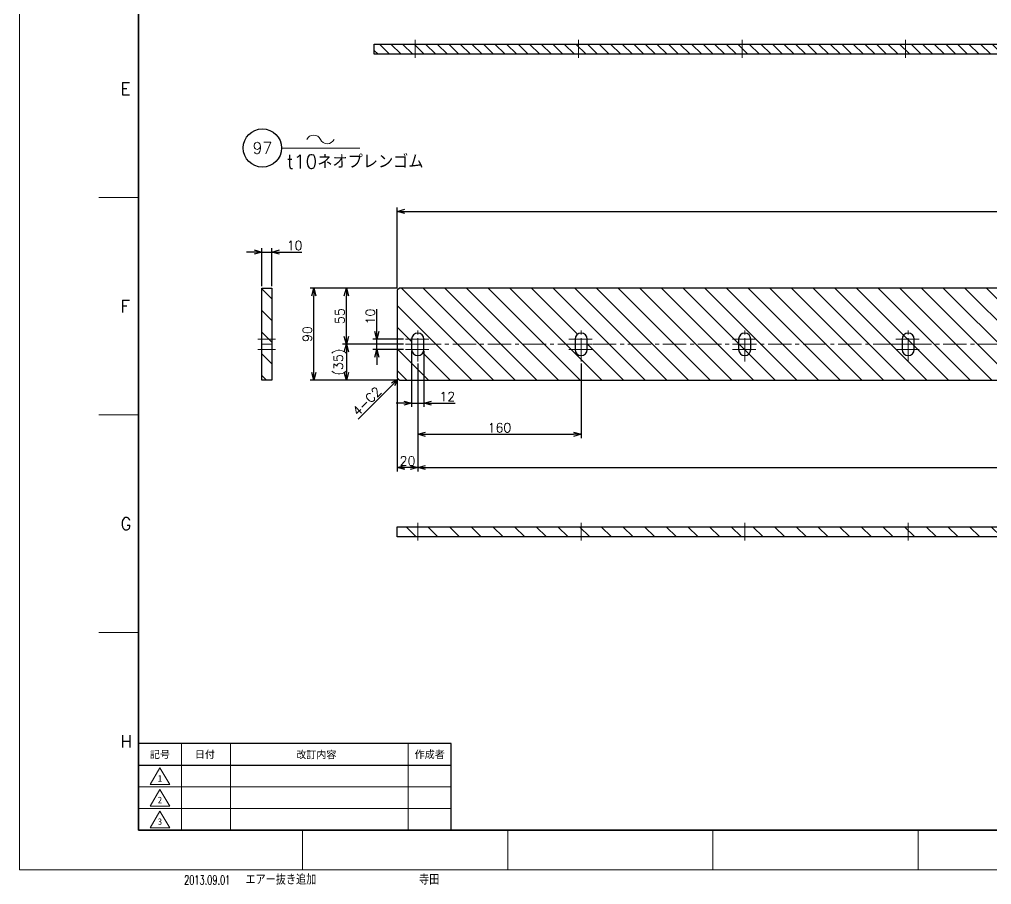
# Model space of a CAD drawing. Header units: millimetres. Extents: x 0 to 2485, y -14 to 1749.
# Drawn here: x 0 to 951, y -14 to 833 of the extents above; entities that cross this region are included whole.
import ezdxf
from ezdxf import colors
from ezdxf.entities.mleader import LeaderData, LeaderLine
from ezdxf.enums import TextEntityAlignment as Align
from ezdxf.math import Vec2, Vec3

# ---------------------------------------------------------------- set-up
doc = ezdxf.new("R2010")
doc.units = ezdxf.units.MM
doc.header["$LTSCALE"] = 1.2
doc.header["$PDMODE"] = 99
doc.header["$PDSIZE"] = 1
doc.linetypes.add('CENTER2', pattern=[28.575, 19.05, -3.175, 3.175, -3.175])
for name, color, linetype, lineweight in [('05_CENTER', 4, 'CENTER2', 13), ('08_DIM', 3, 'Continuous', 13), ('90_FRAME', 5, 'Continuous', 35)]:
    doc.layers.add(name, color=color, linetype=linetype, lineweight=lineweight)
doc.layers.add('10_DRAFT', color=8, linetype='Continuous', lineweight=0, plot=False)
doc.layers.add('91_BLANK', color=5, linetype='Continuous', lineweight=0, plot=False)
doc.styles.add('KSS_TXT', font='txt.shx', dxfattribs={"bigfont": 'extfont2.shx'})
doc.styles.add('MS_G', font='MS Gothic.ttf')
doc.styles.get("Standard").update_dxf_attribs({"font": 'txt.shx', "bigfont": 'extfont2.shx'})
doc.styles.add('表題用', font='MS PGothic.ttf')
doc.dimstyles.new('KSS_DIM', dxfattribs={"dimscale": 3, "dimtxt": 3, "dimasz": 2.5, "dimexe": 1.25, "dimexo": 0.625, "dimtad": 1, "dimdsep": 46, "dimtxsty": 'KSS_TXT', "dimblk": 'OPEN30', "dimcen": 0, "dimazin": 2, "dimtfac": 0.75, "dimtmove": 0, "dimatfit": 3, "dimldrblk": 'OPEN30', "dimfxl": 1.25, "dimtolj": 1, "dimarcsym": 0})

# ---------------------------------------------------------------- blocks, each defined once
blk = doc.blocks.new('AM_BALLOON1')
at = {"transparency": 16777216}
blk.add_circle((0, 0), 5, dxfattribs=at)
blk.add_attdef('B_NUMBER', text='', height=3, dxfattribs=at).set_placement((0, 0), align=Align.MIDDLE_CENTER)
blk = doc.blocks.new('_OPEN')
at = {"color": 0, "linetype": 'ByBlock'}
for p, q in [((-1, 0.17), (0, 0)), ((0, 0), (-1, -0.17)), ((0, 0), (-1, 0))]:
    blk.add_line(p, q, dxfattribs=at)
blk = doc.blocks.new('p1ba05')
for centre, start, end in [((-2.95, 0.29), 24.2276, 155.5758), ((0, 1.62), 204.2276, 335.5758)]:
    blk.add_arc(centre, 1.62, start, end)
blk = doc.blocks.new('_Open30')
at = {"color": 0, "linetype": 'ByBlock', "lineweight": -2}
for p, q in [((-1, 0.27), (0, 0)), ((0, 0), (-1, -0.27)), ((0, 0), (-1, 0))]:
    blk.add_line(p, q, dxfattribs=at)
blk = doc.blocks.new('*D171')
at = {"layer": '08_DIM', "color": 0, "lineweight": -2, "transparency": 16777216}
for p, q in [((229.66, 604.87), (222.16, 604.87)), ((237.16, 571.43), (237.16, 608.62)), ((237.16, 604.87), (247.16, 604.87)), ((247.16, 571.43), (247.16, 608.62)), ((254.66, 604.87), (276.41, 604.87))]:
    blk.add_line(p, q, dxfattribs=at)
at = {"layer": 'Defpoints', "color": 0, "transparency": 16777216}
for p in [(247.16, 604.87), (237.16, 569.56), (247.16, 569.56)]:
    blk.add_point(p, dxfattribs=at)
at = {"layer": '08_DIM', "color": 0, "lineweight": -2, "transparency": 16777216, "xscale": 7.5, "yscale": 7.5, "zscale": 7.5}
blk.add_blockref('_Open30', (237.16, 604.87), dxfattribs=at)
at = {"layer": '08_DIM', "color": 0, "lineweight": -2, "transparency": 16777216, "xscale": 7.5, "yscale": 7.5, "zscale": 7.5, "rotation": 180}
blk.add_blockref('_Open30', (247.16, 604.87), dxfattribs=at)
at = {"layer": '08_DIM', "color": 0, "transparency": 16777216, "insert": (269.28, 611.25), "char_height": 9, "attachment_point": 5, "style": 'KSS_TXT'}
blk.add_mtext('\\A1;10', dxfattribs=at)
blk = doc.blocks.new('*D172')
at = {"layer": '08_DIM', "color": 0, "lineweight": -2, "transparency": 16777216}
for p, q in [((369.96, 569.56), (316.26, 569.56)), ((320.01, 522.06), (320.01, 562.06)), ((375.96, 514.56), (316.26, 514.56))]:
    blk.add_line(p, q, dxfattribs=at)
at = {"layer": 'Defpoints', "color": 0, "transparency": 16777216}
for p in [(320.01, 569.56), (371.83, 569.56), (377.83, 514.56)]:
    blk.add_point(p, dxfattribs=at)
at = {"layer": '08_DIM', "color": 0, "lineweight": -2, "transparency": 16777216, "xscale": 7.5, "yscale": 7.5, "zscale": 7.5}
for p, rotation in [((320.01, 569.56), 90), ((320.01, 514.56), 270)]:
    blk.add_blockref('_Open30', p, dxfattribs=dict(at, rotation=rotation))
at = {"layer": '08_DIM', "color": 0, "transparency": 16777216, "insert": (313.63, 542.06), "char_height": 9, "attachment_point": 5, "rotation": 90, "style": 'KSS_TXT'}
blk.add_mtext('\\A1;55', dxfattribs=at)
blk = doc.blocks.new('*D173')
at = {"layer": '08_DIM', "color": 0, "lineweight": -2, "transparency": 16777216}
for p, q in [((369.96, 569.56), (284.43, 569.56)), ((288.18, 487.06), (288.18, 562.06)), ((369.96, 479.56), (284.43, 479.56))]:
    blk.add_line(p, q, dxfattribs=at)
at = {"layer": 'Defpoints', "color": 0, "transparency": 16777216}
for p in [(288.18, 569.56), (371.83, 569.56), (371.83, 479.56)]:
    blk.add_point(p, dxfattribs=at)
at = {"layer": '08_DIM', "color": 0, "lineweight": -2, "transparency": 16777216, "xscale": 7.5, "yscale": 7.5, "zscale": 7.5}
for p, rotation in [((288.18, 569.56), 90), ((288.18, 479.56), 270)]:
    blk.add_blockref('_Open30', p, dxfattribs=dict(at, rotation=rotation))
at = {"layer": '08_DIM', "color": 0, "transparency": 16777216, "insert": (281.8, 524.56), "char_height": 9, "attachment_point": 5, "rotation": 90, "style": 'KSS_TXT'}
blk.add_mtext('\\A1;90', dxfattribs=at)
blk = doc.blocks.new('*D174')
at = {"layer": '08_DIM', "color": 0, "lineweight": -2, "transparency": 16777216}
for p, q in [((375.96, 514.56), (316.26, 514.56)), ((320.01, 507.06), (320.01, 487.06)), ((369.96, 479.56), (316.26, 479.56))]:
    blk.add_line(p, q, dxfattribs=at)
at = {"layer": 'Defpoints', "color": 0, "transparency": 16777216}
for p in [(377.83, 514.56), (320.01, 479.56), (371.83, 479.56)]:
    blk.add_point(p, dxfattribs=at)
at = {"layer": '08_DIM', "color": 0, "lineweight": -2, "transparency": 16777216, "xscale": 7.5, "yscale": 7.5, "zscale": 7.5}
for p, rotation in [((320.01, 514.56), 90), ((320.01, 479.56), 270)]:
    blk.add_blockref('_Open30', p, dxfattribs=dict(at, rotation=rotation))
at = {"layer": '08_DIM', "color": 0, "transparency": 16777216, "insert": (313.63, 497.06), "char_height": 9, "attachment_point": 5, "rotation": 90, "style": 'KSS_TXT'}
blk.add_mtext('\\A1;(35)', dxfattribs=at)
blk = doc.blocks.new('*D175')
at = {"layer": '08_DIM', "color": 0, "lineweight": -2, "transparency": 16777216}
for p, q in [((349.79, 527.06), (349.79, 548.81)), ((375.96, 519.56), (346.04, 519.56)), ((349.79, 509.56), (349.79, 519.56)), ((375.96, 509.56), (346.04, 509.56)), ((349.79, 502.06), (349.79, 494.56))]:
    blk.add_line(p, q, dxfattribs=at)
at = {"layer": 'Defpoints', "color": 0, "transparency": 16777216}
for p in [(349.79, 519.56), (377.83, 519.56), (377.83, 509.56)]:
    blk.add_point(p, dxfattribs=at)
at = {"layer": '08_DIM', "color": 0, "lineweight": -2, "transparency": 16777216, "xscale": 7.5, "yscale": 7.5, "zscale": 7.5}
for p, rotation in [((349.79, 519.56), 270), ((349.79, 509.56), 90)]:
    blk.add_blockref('_Open30', p, dxfattribs=dict(at, rotation=rotation))
at = {"layer": '08_DIM', "color": 0, "transparency": 16777216, "insert": (343.41, 541.68), "char_height": 9, "attachment_point": 5, "rotation": 90, "style": 'KSS_TXT'}
blk.add_mtext('\\A1;10', dxfattribs=at)
blk = doc.blocks.new('*D176')
at = {"layer": '08_DIM', "color": 0, "lineweight": -2, "transparency": 16777216}
for p, q in [((389.83, 495.68), (389.83, 422.67)), ((549.83, 495.68), (549.83, 422.67)), ((397.33, 426.42), (542.33, 426.42))]:
    blk.add_line(p, q, dxfattribs=at)
at = {"layer": 'Defpoints', "color": 0, "transparency": 16777216}
for p in [(389.83, 497.56), (549.83, 497.56), (549.83, 426.42)]:
    blk.add_point(p, dxfattribs=at)
at = {"layer": '08_DIM', "color": 0, "lineweight": -2, "transparency": 16777216, "xscale": 7.5, "yscale": 7.5, "zscale": 7.5, "rotation": 180}
blk.add_blockref('_Open30', (389.83, 426.42), dxfattribs=at)
at = {"layer": '08_DIM', "color": 0, "lineweight": -2, "transparency": 16777216, "xscale": 7.5, "yscale": 7.5, "zscale": 7.5}
blk.add_blockref('_Open30', (549.83, 426.42), dxfattribs=at)
at = {"layer": '08_DIM', "color": 0, "transparency": 16777216, "insert": (469.83, 432.79), "char_height": 9, "attachment_point": 5, "style": 'KSS_TXT'}
blk.add_mtext('\\A1;160', dxfattribs=at)
blk = doc.blocks.new('*D177')
at = {"layer": '08_DIM', "color": 0, "lineweight": -2, "transparency": 16777216}
for p, q in [((369.83, 569.43), (369.83, 648.42)), ((2329.83, 569.43), (2329.83, 648.42)), ((377.33, 644.67), (2322.33, 644.67))]:
    blk.add_line(p, q, dxfattribs=at)
at = {"layer": 'Defpoints', "color": 0, "transparency": 16777216}
for p in [(2329.83, 644.67), (369.83, 567.56), (2329.83, 567.56)]:
    blk.add_point(p, dxfattribs=at)
at = {"layer": '08_DIM', "color": 0, "lineweight": -2, "transparency": 16777216, "xscale": 7.5, "yscale": 7.5, "zscale": 7.5, "rotation": 180}
blk.add_blockref('_Open30', (369.83, 644.67), dxfattribs=at)
at = {"layer": '08_DIM', "color": 0, "lineweight": -2, "transparency": 16777216, "xscale": 7.5, "yscale": 7.5, "zscale": 7.5}
blk.add_blockref('_Open30', (2329.83, 644.67), dxfattribs=at)
at = {"layer": '08_DIM', "color": 0, "transparency": 16777216, "insert": (1349.83, 651.05), "char_height": 9, "attachment_point": 5, "style": 'KSS_TXT'}
blk.add_mtext('\\A1;1960', dxfattribs=at)
blk = doc.blocks.new('*D178')
at = {"layer": '08_DIM', "color": 0, "lineweight": -2, "transparency": 16777216}
for p, q in [((389.83, 495.68), (389.83, 390.11)), ((2309.83, 495.68), (2309.83, 390.11)), ((397.33, 393.86), (2302.33, 393.86))]:
    blk.add_line(p, q, dxfattribs=at)
at = {"layer": 'Defpoints', "color": 0, "transparency": 16777216}
for p in [(389.83, 497.56), (2309.83, 497.56), (2309.83, 393.86)]:
    blk.add_point(p, dxfattribs=at)
at = {"layer": '08_DIM', "color": 0, "lineweight": -2, "transparency": 16777216, "xscale": 7.5, "yscale": 7.5, "zscale": 7.5, "rotation": 180}
blk.add_blockref('_Open30', (389.83, 393.86), dxfattribs=at)
at = {"layer": '08_DIM', "color": 0, "lineweight": -2, "transparency": 16777216, "xscale": 7.5, "yscale": 7.5, "zscale": 7.5}
blk.add_blockref('_Open30', (2309.83, 393.86), dxfattribs=at)
at = {"layer": '08_DIM', "color": 0, "transparency": 16777216, "insert": (1349.83, 400.24), "char_height": 9, "attachment_point": 5, "style": 'KSS_TXT'}
blk.add_mtext('\\A1;12x160=1920', dxfattribs=at)
blk = doc.blocks.new('*D179')
at = {"layer": '08_DIM', "color": 0, "lineweight": -2, "transparency": 16777216}
for p, q in [((369.83, 479.68), (369.83, 390.11)), ((389.83, 480.68), (389.83, 390.11)), ((382.33, 393.86), (377.33, 393.86))]:
    blk.add_line(p, q, dxfattribs=at)
at = {"layer": 'Defpoints', "color": 0, "transparency": 16777216}
for p in [(369.83, 481.56), (389.83, 482.56), (369.83, 393.86)]:
    blk.add_point(p, dxfattribs=at)
at = {"layer": '08_DIM', "color": 0, "lineweight": -2, "transparency": 16777216, "xscale": 7.5, "yscale": 7.5, "zscale": 7.5, "rotation": 180}
blk.add_blockref('_Open30', (369.83, 393.86), dxfattribs=at)
at = {"layer": '08_DIM', "color": 0, "lineweight": -2, "transparency": 16777216, "xscale": 7.5, "yscale": 7.5, "zscale": 7.5}
blk.add_blockref('_Open30', (389.83, 393.86), dxfattribs=at)
at = {"layer": '08_DIM', "color": 0, "transparency": 16777216, "insert": (379.83, 400.24), "char_height": 9, "attachment_point": 5, "style": 'KSS_TXT'}
blk.add_mtext('\\A1;20', dxfattribs=at)
blk = doc.blocks.new('*D180')
at = {"layer": '08_DIM', "color": 0, "lineweight": -2, "transparency": 16777216}
for p, q in [((383.83, 507.68), (383.83, 453.19)), ((395.83, 507.68), (395.83, 453.19)), ((376.33, 456.94), (368.83, 456.94)), ((383.83, 456.94), (395.83, 456.94)), ((403.33, 456.94), (426.58, 456.94))]:
    blk.add_line(p, q, dxfattribs=at)
at = {"layer": 'Defpoints', "color": 0, "transparency": 16777216}
for p in [(383.83, 509.56), (395.83, 509.56), (395.83, 456.94)]:
    blk.add_point(p, dxfattribs=at)
at = {"layer": '08_DIM', "color": 0, "lineweight": -2, "transparency": 16777216, "xscale": 7.5, "yscale": 7.5, "zscale": 7.5}
blk.add_blockref('_Open30', (383.83, 456.94), dxfattribs=at)
at = {"layer": '08_DIM', "color": 0, "lineweight": -2, "transparency": 16777216, "xscale": 7.5, "yscale": 7.5, "zscale": 7.5, "rotation": 180}
blk.add_blockref('_Open30', (395.83, 456.94), dxfattribs=at)
at = {"layer": '08_DIM', "color": 0, "transparency": 16777216, "insert": (418.71, 463.31), "char_height": 9, "attachment_point": 5, "style": 'KSS_TXT'}
blk.add_mtext('\\A1;12', dxfattribs=at)
blk = doc.blocks.new('*D181')
at = {"layer": '08_DIM', "color": 0, "lineweight": -2, "transparency": 16777216}
blk.add_line((365.53, 475.25), (331.51, 441.23), dxfattribs=at)
at = {"layer": 'Defpoints', "color": 0, "transparency": 16777216}
for p in [(370.83, 480.56), (318.17, 427.9), (318.17, 427.9)]:
    blk.add_point(p, dxfattribs=at)
at = {"layer": '08_DIM', "color": 0, "lineweight": -2, "transparency": 16777216, "xscale": 7.5, "yscale": 7.5, "zscale": 7.5, "rotation": 44.99999999999995}
blk.add_blockref('_Open30', (370.83, 480.56), dxfattribs=at)
at = {"layer": '08_DIM', "color": 0, "transparency": 16777216, "insert": (339.99, 458.73), "char_height": 9, "attachment_point": 5, "rotation": 45, "style": 'KSS_TXT'}
blk.add_mtext('\\A1;4-C2', dxfattribs=at)

msp = doc.modelspace()

# ---------------------------------------------------------------- hatches: boundary and pattern name
h = msp.add_hatch()
h.set_pattern_fill('_USER', color=3, scale=8, angle=135, pattern_type=0)
h.set_pattern_definition([(135, (10627.103, 5445.166), (-5.656854, -5.656854), [])])
h.paths.add_polyline_path([(2347.293, 798.51), (2347.293, 808.51), (427.293, 808.51), (427.293, 798.51)])
h.paths.add_polyline_path([(427.293, 798.51), (427.293, 808.51), (397.293, 808.51), (397.293, 798.51)])
h.paths.add_polyline_path([(397.293, 798.51), (397.293, 808.51), (347.293, 808.51), (347.293, 798.51)])
h = msp.add_hatch()
h.set_pattern_fill('_USER', color=3, scale=15, angle=135, pattern_type=0)
h.set_pattern_definition([(135, (0, 0), (-10.6066, -10.6066), [])])
h.paths.add_polyline_path([(247.158, 569.557), (237.158, 569.557), (237.158, 559.557), (247.158, 559.557)])
h.paths.add_polyline_path([(247.158, 559.557), (237.158, 559.557), (237.158, 509.557), (247.158, 509.557)])
h.paths.add_polyline_path([(247.158, 509.557), (237.158, 509.557), (237.158, 479.557), (247.158, 479.557)])
h = msp.add_hatch()
h.set_pattern_fill('_USER', color=3, scale=15, angle=135, pattern_type=0)
h.set_pattern_definition([(135, (-6583.203, 7250.873), (-10.606602, -10.606602), [])])
h.paths.add_polyline_path([(371.834, 569.557), (369.834, 567.557), (369.834, 481.557), (371.834, 479.557), (2327.834, 479.557), (2329.834, 481.557), (2329.834, 567.557), (2327.834, 569.557)])
h.paths.add_polyline_path([(395.834, 519.557), (395.834, 509.557, -1), (383.834, 509.557), (383.834, 519.557, -1)], flags=16)
h.paths.add_polyline_path([(555.834, 519.557), (555.834, 509.557, -1), (543.834, 509.557), (543.834, 519.557, -1)], flags=16)
h.paths.add_polyline_path([(1343.834, 519.557, -1), (1355.834, 519.557), (1355.834, 509.557, -1), (1343.834, 509.557)], flags=16)
h = msp.add_hatch()
h.set_pattern_fill('_USER', color=3, scale=15, angle=135, pattern_type=0)
h.set_pattern_definition([(135, (-6583.203, 6894.503), (-10.606602, -10.606602), [])])
h.paths.add_polyline_path([(2329.834, 325.929), (2329.834, 335.929), (429.834, 335.929), (429.834, 325.929)])
h.paths.add_polyline_path([(429.834, 325.929), (429.834, 335.929), (399.834, 335.929), (399.834, 325.929)])
h.paths.add_polyline_path([(399.834, 325.929), (399.834, 335.929), (369.834, 335.929), (369.834, 325.929)])

# ---------------------------------------------------------------- linework, layer by layer
at = {"color": 0}
for points in [[(2347.293, 808.51), (2347.293, 798.51), (347.293, 798.51), (347.293, 808.51)], [(237.158, 569.557), (247.158, 569.557), (247.158, 479.557), (237.158, 479.557)], [(371.834, 479.557), (2327.834, 479.557), (2329.834, 481.557), (2329.834, 567.557), (2327.834, 569.557), (371.834, 569.557), (369.834, 567.557), (369.834, 481.557)], [(2329.834, 335.929), (2329.834, 325.929), (369.834, 325.929), (369.834, 335.929)]]:
    msp.add_lwpolyline(points, close=True, dxfattribs=at)
for points in [[(383.834, 519.557), (383.834, 509.557, 1), (395.834, 509.557), (395.834, 519.557, 1)], [(543.834, 519.557), (543.834, 509.557, 1), (555.834, 509.557), (555.834, 519.557, 1)], [(703.834, 519.557), (703.834, 509.557, 1), (715.834, 509.557), (715.834, 519.557, 1)], [(863.834, 519.557), (863.834, 509.557, 1), (875.834, 509.557), (875.834, 519.557, 1)]]:
    msp.add_lwpolyline(points, format="xyb", close=True, dxfattribs=at)
at = {"layer": '05_CENTER'}
for p, q in [((387.293, 812.447), (387.293, 795)), ((547.293, 812.447), (547.293, 795)), ((707.293, 812.447), (707.293, 795)), ((867.293, 812.447), (867.293, 795)), ((389.834, 497.557), (389.834, 531.557)), ((549.834, 497.557), (549.834, 531.557)), ((709.834, 497.557), (709.834, 531.557)), ((869.834, 497.557), (869.834, 531.557)), ((233.221, 519.557), (250.669, 519.557)), ((377.834, 519.557), (401.834, 519.557)), ((377.834, 514.557), (401.834, 514.557)), ((389.834, 514.557), (2309.834, 514.557)), ((537.834, 519.557), (561.834, 519.557)), ((537.834, 514.557), (561.834, 514.557)), ((697.834, 519.557), (721.834, 519.557)), ((697.834, 514.557), (721.834, 514.557)), ((857.834, 519.557), (881.834, 519.557)), ((857.834, 514.557), (881.834, 514.557)), ((233.221, 509.557), (250.669, 509.557)), ((377.834, 509.557), (401.834, 509.557)), ((537.834, 509.557), (561.834, 509.557)), ((697.834, 509.557), (721.834, 509.557)), ((857.834, 509.557), (881.834, 509.557)), ((389.834, 339.865), (389.834, 322.418)), ((549.834, 339.865), (549.834, 322.418)), ((709.834, 339.865), (709.834, 322.418)), ((869.834, 339.865), (869.834, 322.418))]:
    msp.add_line(p, q, dxfattribs=at)
at = {"layer": '08_DIM'}
msp.add_line((256.608, 706.698), (333.307, 706.698), dxfattribs=at)
at = {"layer": '10_DRAFT'}
msp.add_line((237.158, 514.557), (247.158, 514.557), dxfattribs=at)
at = {"layer": '90_FRAME', "color": 4, "lineweight": 13}
for p, q in [((116.538, 658.301), (77.652, 658.301)), ((116.538, 445.309), (77.652, 445.309)), ((116.538, 232.318), (77.652, 232.318)), ((277.126, 0), (277.126, 38.712)), ((477.926, 0), (477.926, 38.712)), ((678.727, 0), (678.727, 38.712)), ((879.527, 0), (879.527, 38.712))]:
    msp.add_line(p, q, dxfattribs=at)
at = {"layer": '90_FRAME', "color": 0, "lineweight": 13}
for p, q in [((158.538, 38.712), (158.538, 123.569)), ((206.538, 38.712), (206.538, 123.569)), ((380.538, 38.712), (380.538, 123.569)), ((116.538, 81.141), (422.538, 81.141)), ((116.538, 59.926), (422.538, 59.926))]:
    msp.add_line(p, q, dxfattribs=at)
at = {"layer": '90_FRAME', "color": 0, "lineweight": 25}
msp.add_line((116.538, 102.355), (422.538, 102.355), dxfattribs=at)
at = {"layer": '90_FRAME'}
msp.add_lwpolyline([(116.538, 38.712), (2445.717, 38.712), (2445.717, 1703.874), (116.538, 1703.874)], close=True, dxfattribs=at)
at = {"layer": '90_FRAME', "color": 0, "lineweight": 25}
msp.add_lwpolyline([(116.538, 38.712), (422.538, 38.712), (422.538, 123.569), (116.538, 123.569)], close=True, dxfattribs=at)
at = {"layer": '90_FRAME', "color": 0, "lineweight": 13}
for points in [[(127.991, 83.394), (137.538, 99.929), (147.084, 83.394), (127.991, 83.394)], [(127.991, 62.179), (137.538, 78.714), (147.084, 62.179), (127.991, 62.179)], [(127.991, 40.965), (137.538, 57.5), (147.084, 40.965), (127.991, 40.965)]]:
    msp.add_lwpolyline(points, dxfattribs=at)
at = {"layer": '91_BLANK'}
msp.add_lwpolyline([(0, 0), (2484.603, 0), (2484.603, 1748.759), (0, 1748.759)], close=True, dxfattribs=at)

# ---------------------------------------------------------------- block references
at = {"layer": '08_DIM', "xscale": 4.5, "yscale": 4.5, "zscale": 4.5}
msp.add_blockref('p1ba05', (301.245, 710.8), dxfattribs=at)

# ---------------------------------------------------------------- texts
at = {"layer": '08_DIM', "style": 'KSS_TXT'}
msp.add_text('t10ネオプレンゴム', height=13.5, dxfattribs=at).set_placement((261.462, 686.672))
at = {"layer": '90_FRAME', "color": 0, "lineweight": 13, "style": 'KSS_TXT'}
for s, p in [('E', (98.872, 764.797)), ('F', (98.872, 551.805)), ('G', (98.872, 338.814)), ('H', (98.872, 125.822))]:
    msp.add_text(s, height=12, dxfattribs=at).set_placement(p, align=Align.MIDDLE_LEFT)
at = {"layer": '90_FRAME', "color": 0, "style": '表題用'}
for s, p in [('記号', (137.538, 112.962)), ('日付', (181.507, 112.962)), ('作成者', (401.538, 112.962))]:
    msp.add_text(s, height=7.2, dxfattribs=at).set_placement(p, align=Align.MIDDLE_CENTER)
msp.add_text('改訂内容', height=7.2, dxfattribs=at).set_placement((290.538, 112.962), align=Align.MIDDLE)
at = {"layer": '90_FRAME', "color": 0, "lineweight": 13, "style": 'MS_G'}
for s, p in [('1', (137.538, 89.626)), ('2', (137.538, 68.412)), ('3', (137.538, 47.198))]:
    msp.add_text(s, height=6.364, dxfattribs=at).set_placement(p, align=Align.MIDDLE)
at = {"layer": '90_FRAME', "color": 3, "lineweight": 13, "width": 0.65}
msp.add_text('2013.09.01', height=9, dxfattribs=at).set_placement((161.226, -14.399))
at = {"layer": '90_FRAME', "color": 3, "lineweight": 13}
for s, p in [('エアー抜き追加', (221.201, -14.399)), ('寺田', (391.111, -14.399))]:
    msp.add_text(s, height=9, dxfattribs=at).set_placement(p)

# ---------------------------------------------------------------- dimensions: what is measured, and where the dimension line sits
at = {"layer": '08_DIM'}
for base, p1, p2, override, picture, middle in [((2329.834, 644.672), (369.834, 567.557), (2329.834, 567.557), {"dimscale": 3}, '*D177', (1349.834, 651.047)), ((247.158, 604.871), (237.158, 569.557), (247.158, 569.557), {"dimarcsym": 1}, '*D171', (269.283, 611.246))]:
    dim = msp.add_linear_dim(base=base, p1=p1, p2=p2, dimstyle='KSS_DIM', override=override, dxfattribs=at)
    dim.commit()
    dim.dimension.update_dxf_attribs({"geometry": picture, "text_midpoint": middle})
for base, p1, picture, middle in [((288.18, 569.557), (371.834, 479.557), '*D173', (281.805, 524.557)), ((320.009, 569.557), (377.834, 514.557), '*D172', (313.634, 542.057))]:
    dim = msp.add_linear_dim(base=base, p1=p1, p2=(371.834, 569.557), angle=90, dimstyle='KSS_DIM', override={"dimscale": 3}, dxfattribs=at)
    dim.commit()
    dim.dimension.update_dxf_attribs({"geometry": picture, "text_midpoint": middle})
dim = msp.add_linear_dim(base=(349.786, 519.557), p1=(377.834, 509.557), p2=(377.834, 519.557), angle=90, dimstyle='KSS_DIM', dxfattribs=at)
dim.commit()
dim.dimension.update_dxf_attribs({"geometry": '*D175', "text_midpoint": (343.411, 541.682)})
dim = msp.add_linear_dim(base=(320.009, 479.557), p1=(377.834, 514.557), p2=(371.834, 479.557), angle=90, text='(<>)', dimstyle='KSS_DIM', override={"dimscale": 3}, dxfattribs=at)
dim.commit()
dim.dimension.update_dxf_attribs({"geometry": '*D174', "text_midpoint": (313.634, 497.057)})
for base, p1, p2, picture, middle in [((395.834, 456.938), (383.834, 509.557), (395.834, 509.557), '*D180', (418.709, 463.313)), ((549.834, 426.417), (389.834, 497.557), (549.834, 497.557), '*D176', (469.834, 432.792)), ((369.834, 393.862), (389.834, 482.557), (369.834, 481.557), '*D179', (379.834, 400.237))]:
    dim = msp.add_linear_dim(base=base, p1=p1, p2=p2, dimstyle='KSS_DIM', dxfattribs=at)
    dim.commit()
    dim.dimension.update_dxf_attribs({"geometry": picture, "text_midpoint": middle})
dim = msp.add_linear_dim(base=(2309.834, 393.862), p1=(389.834, 497.557), p2=(2309.834, 497.557), text='12x160=<>', dimstyle='KSS_DIM', dxfattribs=at)
dim.commit()
dim.dimension.update_dxf_attribs({"geometry": '*D178', "text_midpoint": (1349.834, 400.237)})
dim = msp.add_aligned_dim(p1=(370.834, 480.557), p2=(318.172, 427.895), distance=0, text='4-C2', dimstyle='KSS_DIM', override={"dimse1": 1, "dimse2": 1, "dimsd2": 1, "dimarcsym": 1}, dxfattribs=at)
dim.commit()
dim.dimension.update_dxf_attribs({"geometry": '*D181', "text_midpoint": (339.995, 458.734)})

# ---------------------------------------------------------------- leaders
ml = msp.add_multileader_block('Standard', dxfattribs=at)
ml.set_content('AM_BALLOON1', color=256, scale=3.75)
ml.set_attribute('B_NUMBER', '95', width=0)
ml.set_leader_properties(color=256, linetype='ByLayer', lineweight=-1)
ml.set_arrow_properties(name='OPEN')
ml.build(insert=Vec2(0, 0))
ml.multileader.update_dxf_attribs({"leader_type": 0, "has_dogleg": 0, "text_right_attachment_type": 6, "dogleg_length": 0, "arrow_head_size": 7.5, "scale": 2.5, "block_connection_type": 1})
ctx = ml.context
ctx.base_point, ctx.scale, ctx.char_height, ctx.arrow_head_size, ctx.landing_gap_size, ctx.plane_origin = Vec3(237.134, 1621.255), 2.5, 15, 7.5, 7.5, Vec3(237.134, 1621.255)
ctx.right_attachment, ctx.attachment_type = 6, 1
notes = []
notes.append((ctx, [(0, (0, 0, 0), (0, 0), (1, 0), 1, [])]))
ctx.block.insert = Vec3(237.134, 1621.255)
ml = msp.add_multileader_block('Standard', dxfattribs=at)
ml.set_content('AM_BALLOON1', color=256, scale=3.75)
ml.set_attribute('B_NUMBER', '96', width=0)
ml.set_leader_properties(color=256, linetype='ByLayer', lineweight=-1)
ml.set_arrow_properties(name='OPEN')
ml.build(insert=Vec2(0, 0))
ml.multileader.update_dxf_attribs({"leader_type": 0, "has_dogleg": 0, "text_right_attachment_type": 6, "dogleg_length": 0, "arrow_head_size": 7.5, "scale": 2.5, "block_connection_type": 1})
ctx = ml.context
ctx.base_point, ctx.scale, ctx.char_height, ctx.arrow_head_size, ctx.landing_gap_size, ctx.plane_origin = Vec3(237.134, 1146.67), 2.5, 15, 7.5, 7.5, Vec3(237.134, 1146.67)
ctx.right_attachment, ctx.attachment_type = 6, 1
notes.append((ctx, [(0, (0, 0, 0), (0, 0), (1, 0), 1, [])]))
ctx.block.insert = Vec3(237.134, 1146.67)
ml = msp.add_multileader_block('Standard', dxfattribs=at)
ml.set_content('AM_BALLOON1', color=256, scale=3.75)
ml.set_attribute('B_NUMBER', '97', width=0)
ml.set_leader_properties(color=256, linetype='ByLayer', lineweight=-1)
ml.set_arrow_properties(name='OPEN')
ml.build(insert=Vec2(0, 0))
ml.multileader.update_dxf_attribs({"leader_type": 0, "has_dogleg": 0, "text_right_attachment_type": 6, "dogleg_length": 0, "arrow_head_size": 7.5, "scale": 2.5, "block_connection_type": 1})
ctx = ml.context
ctx.base_point, ctx.scale, ctx.char_height, ctx.arrow_head_size, ctx.landing_gap_size, ctx.plane_origin = Vec3(237.831, 706.722), 2.5, 15, 7.5, 7.5, Vec3(237.831, 706.722)
ctx.right_attachment, ctx.attachment_type = 6, 1
notes.append((ctx, [(0, (0, 0, 0), (0, 0), (1, 0), 1, [])]))
ctx.block.insert = Vec3(237.831, 706.722)
for ctx, leaders in notes:
    for number, flags, end, landing, length, lines in leaders:
        leader = LeaderData()
        leader.index, (leader.has_last_leader_line, leader.has_dogleg_vector, leader.attachment_direction) = number, flags
        leader.last_leader_point, leader.dogleg_vector, leader.dogleg_length = Vec3(end), Vec3(landing), length
        for number, points, colour, breaks in lines:
            line = LeaderLine()
            line.index, line.vertices, line.color, line.breaks = number, Vec3.list(points), colors.encode_raw_color(colour), breaks
            leader.lines.append(line)
        ctx.leaders.append(leader)

doc.saveas('drawing.dxf')
